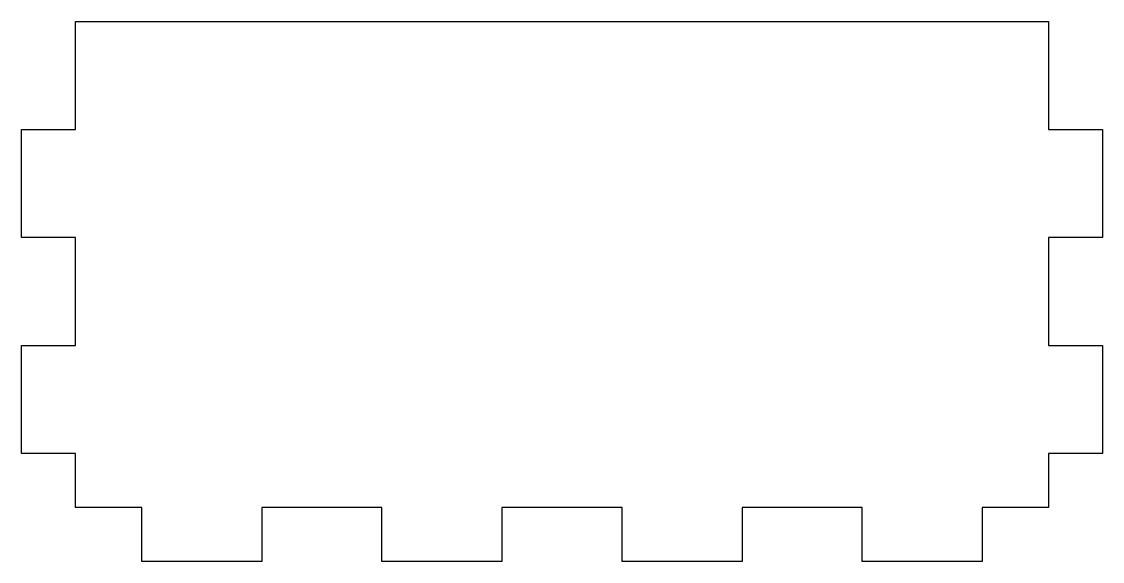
# Model space of a CAD drawing. Header units: millimetres. Extents: x -50 to 30, y -40 to 0.
import ezdxf

# ---------------------------------------------------------------- set-up
doc = ezdxf.new("R2010")
doc.units = ezdxf.units.MM
doc.layers.get('0').update_dxf_attribs({"linetype": 'CONTINUOUS'})

msp = doc.modelspace()

# ---------------------------------------------------------------- linework, layer by layer
msp.add_lwpolyline([(26, -8), (30, -8), (30, -16), (26, -16), (26, -24), (30, -24), (30, -32), (26, -32), (26, -36), (21.111, -36), (21.111, -40), (12.222, -40), (12.222, -36), (3.333, -36), (3.333, -40), (-5.556, -40), (-5.556, -36), (-14.444, -36), (-14.444, -40), (-23.333, -40), (-23.333, -36), (-32.222, -36), (-32.222, -40), (-41.111, -40), (-41.111, -36), (-46, -36), (-46, -32), (-50, -32), (-50, -24), (-46, -24), (-46, -16), (-50, -16), (-50, -8), (-46, -8), (-46, 0), (26, 0)], close=True)

doc.saveas('drawing.dxf')
